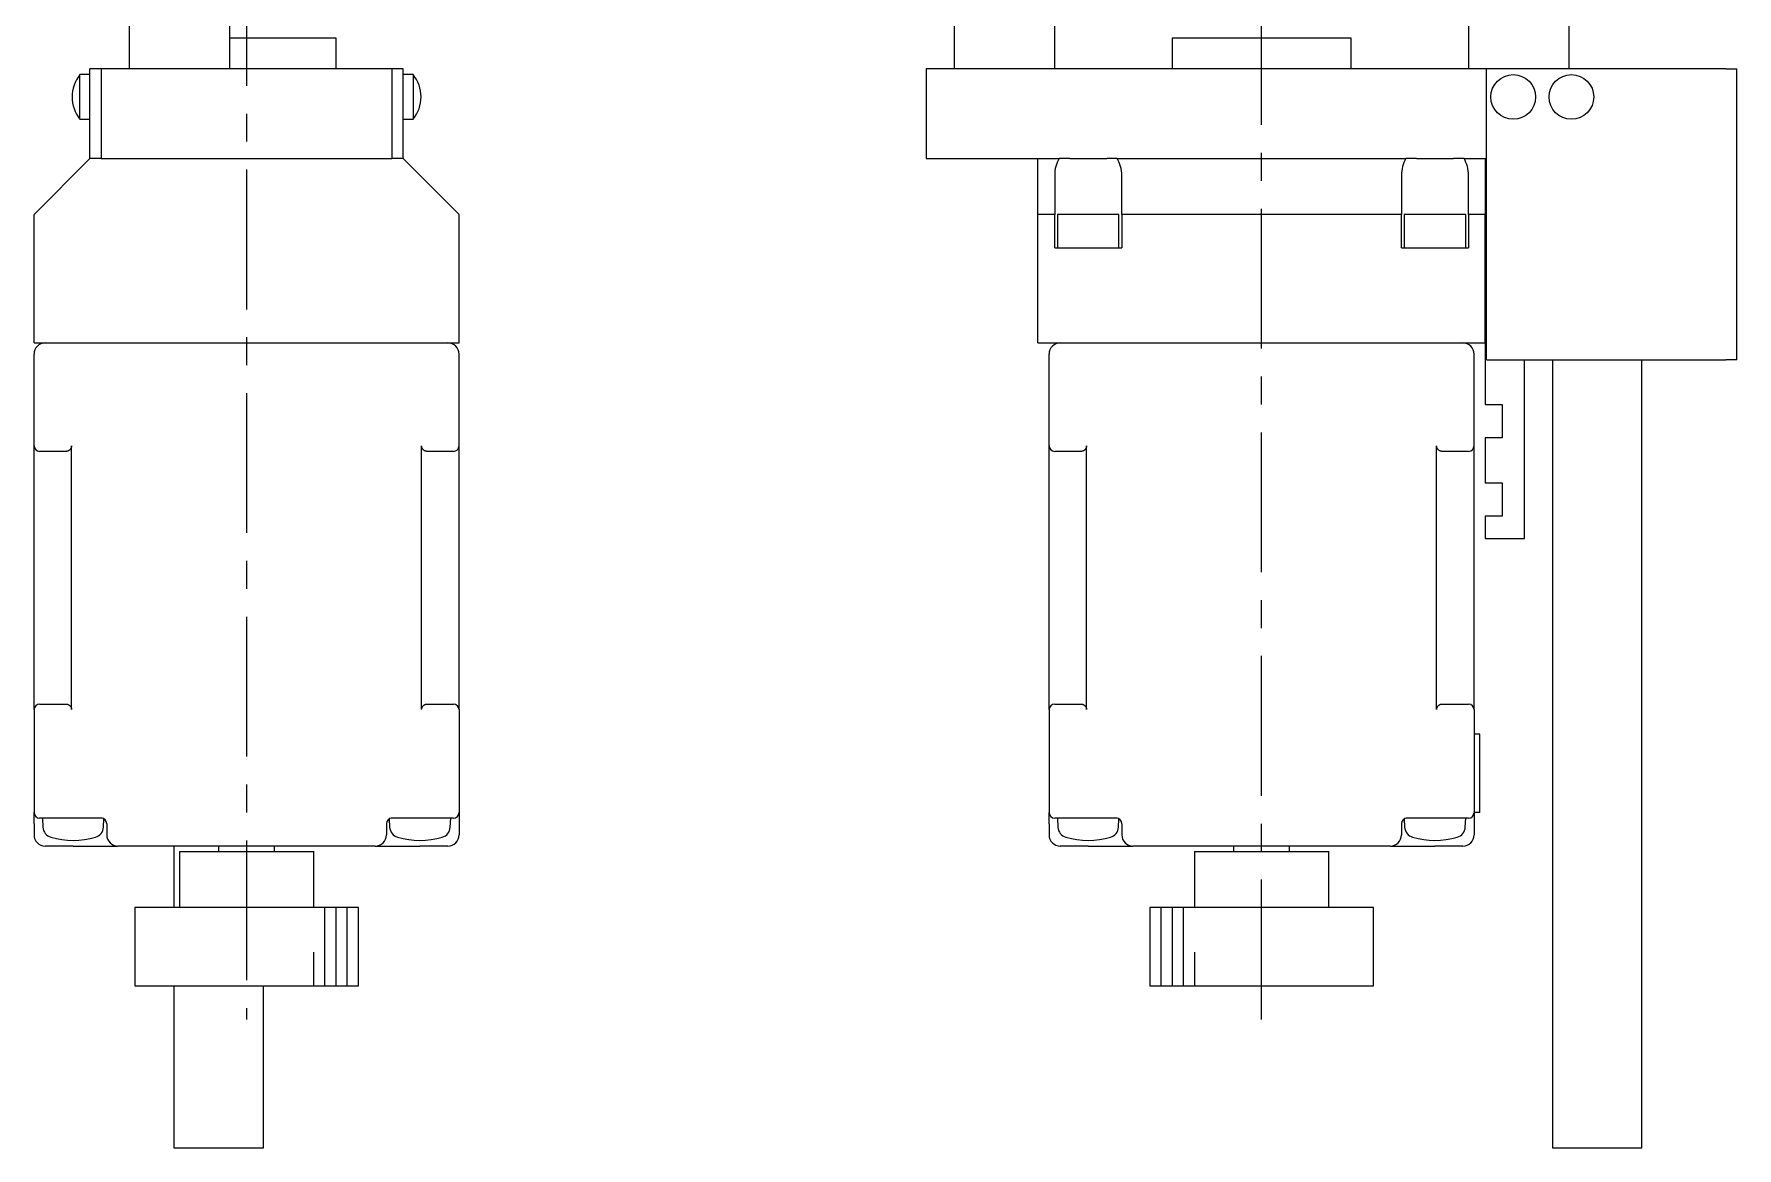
# Model space of a CAD drawing. Extents: x 118 to 838, y 27 to 540.
# Drawn here: x 144 to 296.3, y 240.2 to 339.8 of the extents above; entities that cross this region are included whole.
import ezdxf

# ---------------------------------------------------------------- set-up
doc = ezdxf.new("R2010")
doc.units = 0
doc.header["$LTSCALE"] = 10
doc.linetypes.add('CENTER', pattern=[2, 1.25, -0.25, 0.25, -0.25])
for name, color, linetype in [('1', 7, 'CONTINUOUS'), ('11', 7, 'CONTINUOUS'), ('2', 7, 'CONTINUOUS')]:
    doc.layers.add(name, color=color, linetype=linetype)

msp = doc.modelspace()

# ---------------------------------------------------------------- linework, layer by layer
at = {"layer": '1', "color": 7, "linetype": 'CONTINUOUS'}
for p, q in [((152.5, 361.199999), (152.5, 336.699999)), ((161.5, 336.699999), (161.5, 361.199999)), ((226.250001, 359.210728), (226.250001, 336.699999)), ((235.250001, 336.699999), (235.250001, 359.307323)), ((272.250001, 359.307323), (272.250001, 336.699999)), ((281.250001, 336.699999), (281.250001, 359.210728)), ((171, 339.449999), (161.5, 339.449999)), ((171, 336.699999), (171, 339.449999)), ((253.750001, 339.449999), (245.750001, 339.449999)), ((245.750001, 339.449999), (245.750001, 336.699999)), ((261.750001, 339.449999), (253.750001, 339.449999)), ((261.750001, 336.699999), (261.750001, 339.449999)), ((149, 328.699999), (149, 336.699999)), ((150, 336.699999), (149, 336.699999)), ((176, 336.699999), (150, 336.699999)), ((150, 336.699999), (150, 328.699999)), ((176, 336.699999), (176, 328.699999)), ((177, 336.699999), (176, 336.699999)), ((177, 328.699999), (177, 336.699999)), ((223.750001, 336.699999), (223.750001, 328.699999)), ((273.850001, 336.699999), (223.750001, 336.699999)), ((273.850001, 310.699999), (273.850001, 336.699999)), ((295.250001, 336.699999), (273.850001, 336.699999)), ((295.250001, 336.699999), (296.250001, 336.699999)), ((296.250001, 310.699999), (296.250001, 336.699999)), ((148.102001, 332.199999), (148.102001, 336.199999)), ((149, 336.199999), (148.102001, 336.199999)), ((177.897999, 336.199999), (177, 336.199999)), ((177.897999, 336.199999), (177.897999, 332.199999)), ((148.102001, 332.199999), (149, 332.199999)), ((177, 332.199999), (177.897999, 332.199999)), ((149, 328.699999), (144, 323.699999)), ((150, 328.699999), (149, 328.699999)), ((150, 328.699999), (176, 328.699999)), ((177, 328.699999), (176, 328.699999)), ((182, 323.699999), (177, 328.699999)), ((223.750001, 328.699999), (233.750001, 328.699999)), ((233.750001, 328.699999), (235.651925, 328.699999)), ((233.750001, 323.699999), (233.750001, 328.699999)), ((236.591689, 328.699999), (235.651925, 328.699999)), ((236.591689, 328.699999), (239.908313, 328.699999)), ((240.848077, 328.699999), (239.908313, 328.699999)), ((240.848077, 328.699999), (266.651925, 328.699999)), ((267.591689, 328.699999), (266.651925, 328.699999)), ((267.591689, 328.699999), (270.908313, 328.699999)), ((271.848077, 328.699999), (270.908313, 328.699999)), ((271.848077, 328.699999), (273.750001, 328.699999)), ((273.750001, 328.699999), (273.750001, 323.699999)), ((273.750001, 328.699999), (273.850001, 328.699999)), ((235.250001, 327.199999), (235.250001, 323.699999)), ((241.250001, 323.699999), (241.250001, 327.199999)), ((266.250001, 327.199999), (266.250001, 323.699999)), ((272.250001, 323.699999), (272.250001, 327.199999)), ((144, 312.199999), (144, 323.699999)), ((182, 312.199999), (182, 323.699999)), ((235.250001, 323.699999), (233.750001, 323.699999)), ((233.750001, 312.199999), (233.750001, 323.699999)), ((235.250001, 320.699999), (235.250001, 323.699999)), ((241.000001, 323.699999), (235.500001, 323.699999)), ((238.250001, 323.699999), (235.500001, 323.699999)), ((235.500001, 323.699999), (235.500001, 320.699999)), ((241.000001, 323.699999), (238.250001, 323.699999)), ((241.000001, 320.699999), (241.000001, 323.699999)), ((241.250001, 323.699999), (241.250001, 320.699999)), ((266.250001, 323.699999), (241.250001, 323.699999)), ((266.250001, 320.699999), (266.250001, 323.699999)), ((272.000001, 323.699999), (266.500001, 323.699999)), ((269.250001, 323.699999), (266.500001, 323.699999)), ((266.500001, 323.699999), (266.500001, 320.699999)), ((272.000001, 323.699999), (269.250001, 323.699999)), ((272.000001, 320.699999), (272.000001, 323.699999)), ((273.750001, 323.699999), (272.250001, 323.699999)), ((272.250001, 323.699999), (272.250001, 320.699999)), ((273.750001, 312.199999), (273.750001, 323.699999)), ((273.750001, 322.699999), (273.850001, 322.699999)), ((235.250001, 320.699999), (241.250001, 320.699999)), ((266.250001, 320.699999), (272.250001, 320.699999)), ((144, 312.199999), (182, 312.199999)), ((233.750001, 312.199999), (273.750001, 312.199999)), ((273.750001, 312.199999), (273.750001, 306.699999)), ((144, 302.999999), (144, 311.199999)), ((182, 302.999999), (182, 311.199999)), ((234.750001, 302.999999), (234.750001, 311.199999)), ((272.750001, 302.999999), (272.750001, 311.199999)), ((273.850001, 310.699999), (295.250001, 310.699999)), ((277.250001, 294.699999), (277.250001, 310.699999)), ((279.750001, 310.699999), (279.750001, 240.200001)), ((287.750001, 240.200001), (287.750001, 310.699999)), ((296.250001, 310.699999), (295.250001, 310.699999)), ((273.750001, 306.699999), (275.250001, 306.699999)), ((275.250001, 306.699999), (275.250001, 303.699999)), ((144, 279.399999), (144, 302.999999)), ((147.351768, 302.999999), (147.351165, 302.975465)), ((147.351768, 279.399999), (147.351768, 302.999999)), ((178.648232, 279.399999), (178.648232, 302.999999)), ((178.648835, 302.975465), (178.648232, 302.999999)), ((182, 279.399999), (182, 302.999999)), ((234.750001, 279.399999), (234.750001, 302.999999)), ((238.101769, 302.999999), (238.101166, 302.975465)), ((238.101769, 279.399999), (238.101769, 302.999999)), ((269.398233, 279.399999), (269.398233, 302.999999)), ((269.398836, 302.975465), (269.398233, 302.999999)), ((272.750001, 279.399999), (272.750001, 302.999999)), ((273.750001, 303.699999), (273.750001, 299.699999)), ((275.250001, 303.699999), (273.750001, 303.699999)), ((146, 302.499999), (144.5, 302.499999)), ((146.851768, 302.499999), (146, 302.499999)), ((146.876302, 302.500601), (146.851768, 302.499999)), ((146.900776, 302.502407), (146.876302, 302.500601)), ((146.925133, 302.505411), (146.900776, 302.502407)), ((146.949313, 302.509606), (146.925133, 302.505411)), ((146.973258, 302.514983), (146.949313, 302.509606)), ((146.99691, 302.521529), (146.973258, 302.514983)), ((147.020213, 302.529227), (146.99691, 302.521529)), ((147.043109, 302.538059), (147.020213, 302.529227)), ((147.065545, 302.548004), (147.043109, 302.538059)), ((147.087466, 302.559038), (147.065545, 302.548004)), ((147.108819, 302.571135), (147.087466, 302.559038)), ((147.129553, 302.584264), (147.108819, 302.571135)), ((147.149617, 302.598395), (147.129553, 302.584264)), ((147.168964, 302.613494), (147.149617, 302.598395)), ((147.187547, 302.629523), (147.168964, 302.613494)), ((147.205321, 302.646446), (147.187547, 302.629523)), ((147.222243, 302.66422), (147.205321, 302.646446)), ((147.238273, 302.682802), (147.222243, 302.66422)), ((147.253371, 302.702149), (147.238273, 302.682802)), ((147.267503, 302.722214), (147.253371, 302.702149)), ((147.280632, 302.742948), (147.267503, 302.722214)), ((147.292728, 302.764301), (147.280632, 302.742948)), ((147.303762, 302.786221), (147.292728, 302.764301)), ((147.313707, 302.808657), (147.303762, 302.786221)), ((147.32254, 302.831554), (147.313707, 302.808657)), ((147.330238, 302.854857), (147.32254, 302.831554)), ((147.336783, 302.878509), (147.330238, 302.854857)), ((147.34216, 302.902454), (147.336783, 302.878509)), ((147.346356, 302.926634), (147.34216, 302.902454)), ((147.34936, 302.95099), (147.346356, 302.926634)), ((147.351165, 302.975465), (147.34936, 302.95099)), ((178.65064, 302.95099), (178.648835, 302.975465)), ((178.653644, 302.926634), (178.65064, 302.95099)), ((178.65784, 302.902454), (178.653644, 302.926634)), ((178.663217, 302.878509), (178.65784, 302.902454)), ((178.669762, 302.854857), (178.663217, 302.878509)), ((178.67746, 302.831554), (178.669762, 302.854857)), ((178.686293, 302.808657), (178.67746, 302.831554)), ((178.696238, 302.786221), (178.686293, 302.808657)), ((178.707272, 302.764301), (178.696238, 302.786221)), ((178.719368, 302.742948), (178.707272, 302.764301)), ((178.732497, 302.722214), (178.719368, 302.742948)), ((178.746629, 302.702149), (178.732497, 302.722214)), ((178.761727, 302.682802), (178.746629, 302.702149)), ((178.777757, 302.66422), (178.761727, 302.682802)), ((178.794679, 302.646446), (178.777757, 302.66422)), ((178.812453, 302.629523), (178.794679, 302.646446)), ((178.831036, 302.613494), (178.812453, 302.629523)), ((178.850383, 302.598395), (178.831036, 302.613494)), ((178.870447, 302.584264), (178.850383, 302.598395)), ((178.891181, 302.571135), (178.870447, 302.584264)), ((178.912534, 302.559038), (178.891181, 302.571135)), ((178.934455, 302.548004), (178.912534, 302.559038)), ((178.956891, 302.538059), (178.934455, 302.548004)), ((178.979787, 302.529227), (178.956891, 302.538059)), ((179.00309, 302.521529), (178.979787, 302.529227)), ((179.026742, 302.514983), (179.00309, 302.521529)), ((179.050687, 302.509606), (179.026742, 302.514983)), ((179.074867, 302.505411), (179.050687, 302.509606)), ((179.099224, 302.502407), (179.074867, 302.505411)), ((179.123698, 302.500601), (179.099224, 302.502407)), ((179.148232, 302.499999), (179.123698, 302.500601)), ((180, 302.499999), (179.148232, 302.499999)), ((181.5, 302.499999), (180, 302.499999)), ((236.750001, 302.499999), (235.250001, 302.499999)), ((237.601769, 302.499999), (236.750001, 302.499999)), ((237.626303, 302.500601), (237.601769, 302.499999)), ((237.650777, 302.502407), (237.626303, 302.500601)), ((237.675134, 302.505411), (237.650777, 302.502407)), ((237.699314, 302.509606), (237.675134, 302.505411)), ((237.723259, 302.514983), (237.699314, 302.509606)), ((237.746911, 302.521529), (237.723259, 302.514983)), ((237.770214, 302.529227), (237.746911, 302.521529)), ((237.79311, 302.538059), (237.770214, 302.529227)), ((237.815546, 302.548004), (237.79311, 302.538059)), ((237.837467, 302.559038), (237.815546, 302.548004)), ((237.85882, 302.571135), (237.837467, 302.559038)), ((237.879554, 302.584264), (237.85882, 302.571135)), ((237.899618, 302.598395), (237.879554, 302.584264)), ((237.918965, 302.613494), (237.899618, 302.598395)), ((237.937548, 302.629523), (237.918965, 302.613494)), ((237.955322, 302.646446), (237.937548, 302.629523)), ((237.972244, 302.66422), (237.955322, 302.646446)), ((237.988274, 302.682802), (237.972244, 302.66422)), ((238.003373, 302.702149), (237.988274, 302.682802)), ((238.017504, 302.722214), (238.003373, 302.702149)), ((238.030633, 302.742948), (238.017504, 302.722214)), ((238.042729, 302.764301), (238.030633, 302.742948)), ((238.053763, 302.786221), (238.042729, 302.764301)), ((238.063709, 302.808657), (238.053763, 302.786221)), ((238.072541, 302.831554), (238.063709, 302.808657)), ((238.080239, 302.854857), (238.072541, 302.831554)), ((238.086784, 302.878509), (238.080239, 302.854857)), ((238.092161, 302.902454), (238.086784, 302.878509)), ((238.096357, 302.926634), (238.092161, 302.902454)), ((238.099361, 302.95099), (238.096357, 302.926634)), ((238.101166, 302.975465), (238.099361, 302.95099)), ((269.400641, 302.95099), (269.398836, 302.975465)), ((269.403645, 302.926634), (269.400641, 302.95099)), ((269.407841, 302.902454), (269.403645, 302.926634)), ((269.413218, 302.878509), (269.407841, 302.902454)), ((269.419763, 302.854857), (269.413218, 302.878509)), ((269.427461, 302.831554), (269.419763, 302.854857)), ((269.436294, 302.808657), (269.427461, 302.831554)), ((269.446239, 302.786221), (269.436294, 302.808657)), ((269.457273, 302.764301), (269.446239, 302.786221)), ((269.469369, 302.742948), (269.457273, 302.764301)), ((269.482499, 302.722214), (269.469369, 302.742948)), ((269.49663, 302.702149), (269.482499, 302.722214)), ((269.511728, 302.682802), (269.49663, 302.702149)), ((269.527758, 302.66422), (269.511728, 302.682802)), ((269.54468, 302.646446), (269.527758, 302.66422)), ((269.562454, 302.629523), (269.54468, 302.646446)), ((269.581037, 302.613494), (269.562454, 302.629523)), ((269.600384, 302.598395), (269.581037, 302.613494)), ((269.620448, 302.584264), (269.600384, 302.598395)), ((269.641182, 302.571135), (269.620448, 302.584264)), ((269.662535, 302.559038), (269.641182, 302.571135)), ((269.684456, 302.548004), (269.662535, 302.559038)), ((269.706892, 302.538059), (269.684456, 302.548004)), ((269.729788, 302.529227), (269.706892, 302.538059)), ((269.753091, 302.521529), (269.729788, 302.529227)), ((269.776743, 302.514983), (269.753091, 302.521529)), ((269.800688, 302.509606), (269.776743, 302.514983)), ((269.824868, 302.505411), (269.800688, 302.509606)), ((269.849225, 302.502407), (269.824868, 302.505411)), ((269.873699, 302.500601), (269.849225, 302.502407)), ((269.898233, 302.499999), (269.873699, 302.500601)), ((270.750001, 302.499999), (269.898233, 302.499999)), ((272.250001, 302.499999), (270.750001, 302.499999)), ((273.750001, 299.699999), (275.250001, 299.699999)), ((275.250001, 299.699999), (275.250001, 296.699999)), ((273.750001, 296.699999), (273.750001, 294.699999)), ((275.250001, 296.699999), (273.750001, 296.699999)), ((273.750001, 294.699999), (277.250001, 294.699999)), ((144, 279.399999), (144, 270.199999)), ((144.5, 279.899999), (146, 279.899999)), ((146, 279.899999), (146.851768, 279.899999)), ((146.851768, 279.899999), (146.876302, 279.899397)), ((146.876302, 279.899397), (146.900776, 279.897591)), ((146.900776, 279.897591), (146.925133, 279.894587)), ((146.925133, 279.894587), (146.949313, 279.890392)), ((146.949313, 279.890392), (146.973258, 279.885015)), ((146.973258, 279.885015), (146.99691, 279.878469)), ((146.99691, 279.878469), (147.020213, 279.870771)), ((147.020213, 279.870771), (147.043109, 279.861939)), ((147.043109, 279.861939), (147.065545, 279.851994)), ((147.065545, 279.851994), (147.087466, 279.84096)), ((147.087466, 279.84096), (147.108819, 279.828863)), ((147.108819, 279.828863), (147.129553, 279.815734)), ((147.129553, 279.815734), (147.149617, 279.801603)), ((147.149617, 279.801603), (147.168964, 279.786504)), ((147.168964, 279.786504), (147.187547, 279.770475)), ((147.187547, 279.770475), (147.205321, 279.753552)), ((147.205321, 279.753552), (147.222243, 279.735778)), ((147.222243, 279.735778), (147.238273, 279.717196)), ((147.238273, 279.717196), (147.253371, 279.697849)), ((147.253371, 279.697849), (147.267503, 279.677784)), ((147.267503, 279.677784), (147.280632, 279.65705)), ((147.280632, 279.65705), (147.292728, 279.635697)), ((147.292728, 279.635697), (147.303762, 279.613777)), ((147.303762, 279.613777), (147.313707, 279.591341)), ((147.313707, 279.591341), (147.32254, 279.568444)), ((147.32254, 279.568444), (147.330238, 279.545141)), ((147.330238, 279.545141), (147.336783, 279.521489)), ((147.336783, 279.521489), (147.34216, 279.497544)), ((147.34216, 279.497544), (147.346356, 279.473364)), ((147.346356, 279.473364), (147.34936, 279.449008)), ((147.34936, 279.449008), (147.351165, 279.424533)), ((147.351165, 279.424533), (147.351768, 279.399999)), ((178.648232, 279.399999), (178.648835, 279.424533)), ((178.648835, 279.424533), (178.65064, 279.449008)), ((178.65064, 279.449008), (178.653644, 279.473364)), ((178.653644, 279.473364), (178.65784, 279.497544)), ((178.65784, 279.497544), (178.663217, 279.521489)), ((178.663217, 279.521489), (178.669762, 279.545141)), ((178.669762, 279.545141), (178.67746, 279.568444)), ((178.67746, 279.568444), (178.686293, 279.591341)), ((178.686293, 279.591341), (178.696238, 279.613777)), ((178.696238, 279.613777), (178.707272, 279.635697)), ((178.707272, 279.635697), (178.719368, 279.65705)), ((178.719368, 279.65705), (178.732497, 279.677784)), ((178.732497, 279.677784), (178.746629, 279.697849)), ((178.746629, 279.697849), (178.761727, 279.717196)), ((178.761727, 279.717196), (178.777757, 279.735778)), ((178.777757, 279.735778), (178.794679, 279.753552)), ((178.794679, 279.753552), (178.812453, 279.770475)), ((178.812453, 279.770475), (178.831036, 279.786504)), ((178.831036, 279.786504), (178.850383, 279.801603)), ((178.850383, 279.801603), (178.870447, 279.815734)), ((178.870447, 279.815734), (178.891181, 279.828863)), ((178.891181, 279.828863), (178.912534, 279.84096)), ((178.912534, 279.84096), (178.934455, 279.851994)), ((178.934455, 279.851994), (178.956891, 279.861939)), ((178.956891, 279.861939), (178.979787, 279.870771)), ((178.979787, 279.870771), (179.00309, 279.878469)), ((179.00309, 279.878469), (179.026742, 279.885015)), ((179.026742, 279.885015), (179.050687, 279.890392)), ((179.050687, 279.890392), (179.074867, 279.894587)), ((179.074867, 279.894587), (179.099224, 279.897591)), ((179.099224, 279.897591), (179.123698, 279.899397)), ((179.123698, 279.899397), (179.148232, 279.899999)), ((179.148232, 279.899999), (180, 279.899999)), ((180, 279.899999), (181.5, 279.899999)), ((182, 279.399999), (182, 270.199999)), ((234.750001, 279.399999), (234.750001, 270.199999)), ((235.250001, 279.899999), (236.750001, 279.899999)), ((236.750001, 279.899999), (237.601769, 279.899999)), ((237.601769, 279.899999), (237.626303, 279.899397)), ((237.626303, 279.899397), (237.650777, 279.897591)), ((237.650777, 279.897591), (237.675134, 279.894587)), ((237.675134, 279.894587), (237.699314, 279.890392)), ((237.699314, 279.890392), (237.723259, 279.885015)), ((237.723259, 279.885015), (237.746911, 279.878469)), ((237.746911, 279.878469), (237.770214, 279.870771)), ((237.770214, 279.870771), (237.79311, 279.861939)), ((237.79311, 279.861939), (237.815546, 279.851994)), ((237.815546, 279.851994), (237.837467, 279.84096)), ((237.837467, 279.84096), (237.85882, 279.828863)), ((237.85882, 279.828863), (237.879554, 279.815734)), ((237.879554, 279.815734), (237.899618, 279.801603)), ((237.899618, 279.801603), (237.918965, 279.786504)), ((237.918965, 279.786504), (237.937548, 279.770475)), ((237.937548, 279.770475), (237.955322, 279.753552)), ((237.955322, 279.753552), (237.972244, 279.735778)), ((237.972244, 279.735778), (237.988274, 279.717196)), ((237.988274, 279.717196), (238.003373, 279.697849)), ((238.003373, 279.697849), (238.017504, 279.677784)), ((238.017504, 279.677784), (238.030633, 279.65705)), ((238.030633, 279.65705), (238.042729, 279.635697)), ((238.042729, 279.635697), (238.053763, 279.613777)), ((238.053763, 279.613777), (238.063709, 279.591341)), ((238.063709, 279.591341), (238.072541, 279.568444)), ((238.072541, 279.568444), (238.080239, 279.545141)), ((238.080239, 279.545141), (238.086784, 279.521489)), ((238.086784, 279.521489), (238.092161, 279.497544)), ((238.092161, 279.497544), (238.096357, 279.473364)), ((238.096357, 279.473364), (238.099361, 279.449008)), ((238.099361, 279.449008), (238.101166, 279.424533)), ((238.101166, 279.424533), (238.101769, 279.399999)), ((269.398233, 279.399999), (269.398836, 279.424533)), ((269.398836, 279.424533), (269.400641, 279.449008)), ((269.400641, 279.449008), (269.403645, 279.473364)), ((269.403645, 279.473364), (269.407841, 279.497544)), ((269.407841, 279.497544), (269.413218, 279.521489)), ((269.413218, 279.521489), (269.419763, 279.545141)), ((269.419763, 279.545141), (269.427461, 279.568444)), ((269.427461, 279.568444), (269.436294, 279.591341)), ((269.436294, 279.591341), (269.446239, 279.613777)), ((269.446239, 279.613777), (269.457273, 279.635697)), ((269.457273, 279.635697), (269.469369, 279.65705)), ((269.469369, 279.65705), (269.482499, 279.677784)), ((269.482499, 279.677784), (269.49663, 279.697849)), ((269.49663, 279.697849), (269.511728, 279.717196)), ((269.511728, 279.717196), (269.527758, 279.735778)), ((269.527758, 279.735778), (269.54468, 279.753552)), ((269.54468, 279.753552), (269.562454, 279.770475)), ((269.562454, 279.770475), (269.581037, 279.786504)), ((269.581037, 279.786504), (269.600384, 279.801603)), ((269.600384, 279.801603), (269.620448, 279.815734)), ((269.620448, 279.815734), (269.641182, 279.828863)), ((269.641182, 279.828863), (269.662535, 279.84096)), ((269.662535, 279.84096), (269.684456, 279.851994)), ((269.684456, 279.851994), (269.706892, 279.861939)), ((269.706892, 279.861939), (269.729788, 279.870771)), ((269.729788, 279.870771), (269.753091, 279.878469)), ((269.753091, 279.878469), (269.776743, 279.885015)), ((269.776743, 279.885015), (269.800688, 279.890392)), ((269.800688, 279.890392), (269.824868, 279.894587)), ((269.824868, 279.894587), (269.849225, 279.897591)), ((269.849225, 279.897591), (269.873699, 279.899397)), ((269.873699, 279.899397), (269.898233, 279.899999)), ((269.898233, 279.899999), (270.750001, 279.899999)), ((270.750001, 279.899999), (272.250001, 279.899999)), ((272.750001, 279.399999), (272.750001, 270.199999)), ((273.250001, 277.199999), (272.750001, 277.199999)), ((273.250001, 270.199999), (273.250001, 277.199999)), ((144, 269.199999), (144, 270.199999)), ((146, 269.699999), (144.5, 269.699999)), ((144.75, 269.699999), (144.792121, 268.896276)), ((150.085786, 269.699999), (146, 269.699999)), ((150.207879, 268.896276), (150.246592, 269.634962)), ((175.753408, 269.634962), (175.792121, 268.896276)), ((180, 269.699999), (175.914214, 269.699999)), ((181.5, 269.699999), (180, 269.699999)), ((181.207879, 268.896276), (181.25, 269.699999)), ((182, 270.199999), (182, 269.199999)), ((234.750001, 269.199999), (234.750001, 270.199999)), ((236.750001, 269.699999), (235.250001, 269.699999)), ((235.500001, 269.699999), (235.542122, 268.896276)), ((240.835787, 269.699999), (236.750001, 269.699999)), ((240.95788, 268.896276), (240.996593, 269.634962)), ((266.503409, 269.634962), (266.542122, 268.896276)), ((270.750001, 269.699999), (266.664215, 269.699999)), ((272.250001, 269.699999), (270.750001, 269.699999)), ((271.95788, 268.896276), (272.000001, 269.699999)), ((272.750001, 270.199999), (272.750001, 269.199999)), ((273.250001, 270.199999), (272.750001, 270.199999)), ((144, 269.199999), (144, 268.199999)), ((150.5, 269.199999), (150.5, 268.199999)), ((175.5, 269.199999), (175.5, 268.199999)), ((182, 269.199999), (182, 268.199999)), ((234.750001, 269.199999), (234.750001, 268.199999)), ((241.250001, 269.199999), (241.250001, 268.199999)), ((266.250001, 269.199999), (266.250001, 268.199999)), ((272.750001, 269.199999), (272.750001, 268.199999)), ((147.5, 267.199999), (145, 267.199999)), ((147.5, 267.199999), (151.5, 267.199999)), ((174.5, 267.199999), (151.5, 267.199999)), ((156.5, 267.199999), (156.5, 261.699999)), ((157, 266.699999), (169, 266.699999)), ((157, 266.699999), (157, 261.699999)), ((160.5, 267.199999), (160.5, 266.699999)), ((165.5, 266.699999), (165.5, 267.199999)), ((169, 261.699999), (169, 266.699999)), ((174.5, 267.199999), (178.5, 267.199999)), ((181, 267.199999), (178.5, 267.199999)), ((238.250001, 267.199999), (235.750001, 267.199999)), ((238.250001, 267.199999), (242.250001, 267.199999)), ((265.250001, 267.199999), (242.250001, 267.199999)), ((247.750001, 266.699999), (253.750001, 266.699999)), ((247.750001, 266.699999), (247.750001, 261.699999)), ((251.250001, 267.199999), (251.250001, 266.699999)), ((253.750001, 266.699999), (259.750001, 266.699999)), ((256.250001, 266.699999), (256.250001, 267.199999)), ((259.750001, 261.699999), (259.750001, 266.699999)), ((265.250001, 267.199999), (269.250001, 267.199999)), ((271.750001, 267.199999), (269.250001, 267.199999)), ((173, 261.699999), (153, 261.699999)), ((153, 261.699999), (153, 254.699999)), ((173, 254.699999), (173, 261.699999)), ((253.750001, 261.699999), (243.750001, 261.699999)), ((243.750001, 261.699999), (243.750001, 254.699999)), ((263.750001, 261.699999), (253.750001, 261.699999)), ((263.750001, 254.699999), (263.750001, 261.699999)), ((153, 254.699999), (173, 254.699999)), ((156.5, 254.699999), (156.5, 240.200001)), ((164.5, 240.200001), (164.5, 254.699999)), ((243.750001, 254.699999), (253.750001, 254.699999)), ((253.750001, 254.699999), (263.750001, 254.699999)), ((156.5, 240.200001), (164.5, 240.200001)), ((279.750001, 240.200001), (287.750001, 240.200001))]:
    msp.add_line(p, q, dxfattribs=at)
for centre in [(276.250001, 334.199999), (281.450001, 334.199999)]:
    msp.add_circle(centre, 2, dxfattribs=at)
for centre, radius, start, end in [((150.6, 334.199999), 3.2, 141.317813, 218.682187), ((175.4, 334.199999), 3.2, 0, 38.682187), ((175.4, 334.199999), 3.2, 321.317813, 0), ((238.250001, 327.199999), 3, 150, 180), ((238.250001, 327.199999), 3, 0, 30), ((269.250001, 327.199999), 3, 150, 180), ((269.250001, 327.199999), 3, 0, 30), ((145, 311.199999), 1, 90, 180), ((181, 311.199999), 1, 0, 90), ((235.750001, 311.199999), 1, 90, 180), ((271.750001, 311.199999), 1, 0, 90), ((144.5, 302.999999), 0.5, 180, 270), ((181.5, 302.999999), 0.5, 270, 0), ((235.250001, 302.999999), 0.5, 180, 270), ((272.250001, 302.999999), 0.5, 270, 0), ((144.5, 279.399999), 0.5, 90, 180), ((181.5, 279.399999), 0.5, 0, 90), ((235.250001, 279.399999), 0.5, 90, 180), ((272.250001, 279.399999), 0.5, 0, 90), ((144.5, 270.199999), 0.5, 180, 270), ((150, 269.199999), 0.5, 0, 90), ((176, 269.199999), 0.5, 90, 180), ((181.5, 270.199999), 0.5, 270, 0), ((235.250001, 270.199999), 0.5, 180, 270), ((240.750001, 269.199999), 0.5, 0, 90), ((266.750001, 269.199999), 0.5, 90, 180), ((272.250001, 270.199999), 0.5, 270, 0), ((145, 268.199999), 1, 180, 270), ((145.790751, 268.948611), 1, 182.999972, 253.448664), ((147.5, 274.699999), 7, 253.448632, 286.551368), ((149.209249, 268.948611), 1, 286.551336, 357.000028), ((151.5, 268.199999), 1, 180, 270), ((174.5, 268.199999), 1, 270, 0), ((176.790751, 268.948611), 1, 182.999972, 253.448664), ((178.5, 274.699999), 7, 253.448632, 286.551368), ((180.209249, 268.948611), 1, 286.551336, 357.000028), ((181, 268.199999), 1, 270, 0), ((235.750001, 268.199999), 1, 180, 270), ((236.540752, 268.948611), 1, 182.999972, 253.448664), ((238.250001, 274.699999), 7, 253.448632, 286.551368), ((239.95925, 268.948611), 1, 286.551336, 357.000028), ((242.250001, 268.199999), 1, 180, 270), ((265.250001, 268.199999), 1, 270, 0), ((267.540752, 268.948611), 1, 182.999972, 253.448664), ((269.250001, 274.699999), 7, 253.448632, 286.551368), ((270.95925, 268.948611), 1, 286.551336, 357.000028), ((271.750001, 268.199999), 1, 270, 0)]:
    msp.add_arc(centre, radius, start, end, dxfattribs=at)
at = {"layer": '11', "color": 4, "linetype": 'CENTER'}
for p, q in [((163, 447.699999), (163, 251.699999)), ((253.750001, 251.699999), (253.750001, 447.699999))]:
    msp.add_line(p, q, dxfattribs=at)
at = {"layer": '2', "color": 4, "linetype": 'CONTINUOUS'}
for p, q in [((170, 254.699999), (170, 261.699999)), ((171, 254.699999), (171, 261.699999)), ((172, 254.699999), (172, 261.699999)), ((244.750001, 261.699999), (244.750001, 254.699999)), ((245.750001, 261.699999), (245.750001, 254.699999)), ((246.750001, 261.699999), (246.750001, 254.699999)), ((169, 254.699999), (169, 257.699999)), ((247.750001, 257.699999), (247.750001, 254.699999))]:
    msp.add_line(p, q, dxfattribs=at)

doc.saveas('drawing.dxf')
